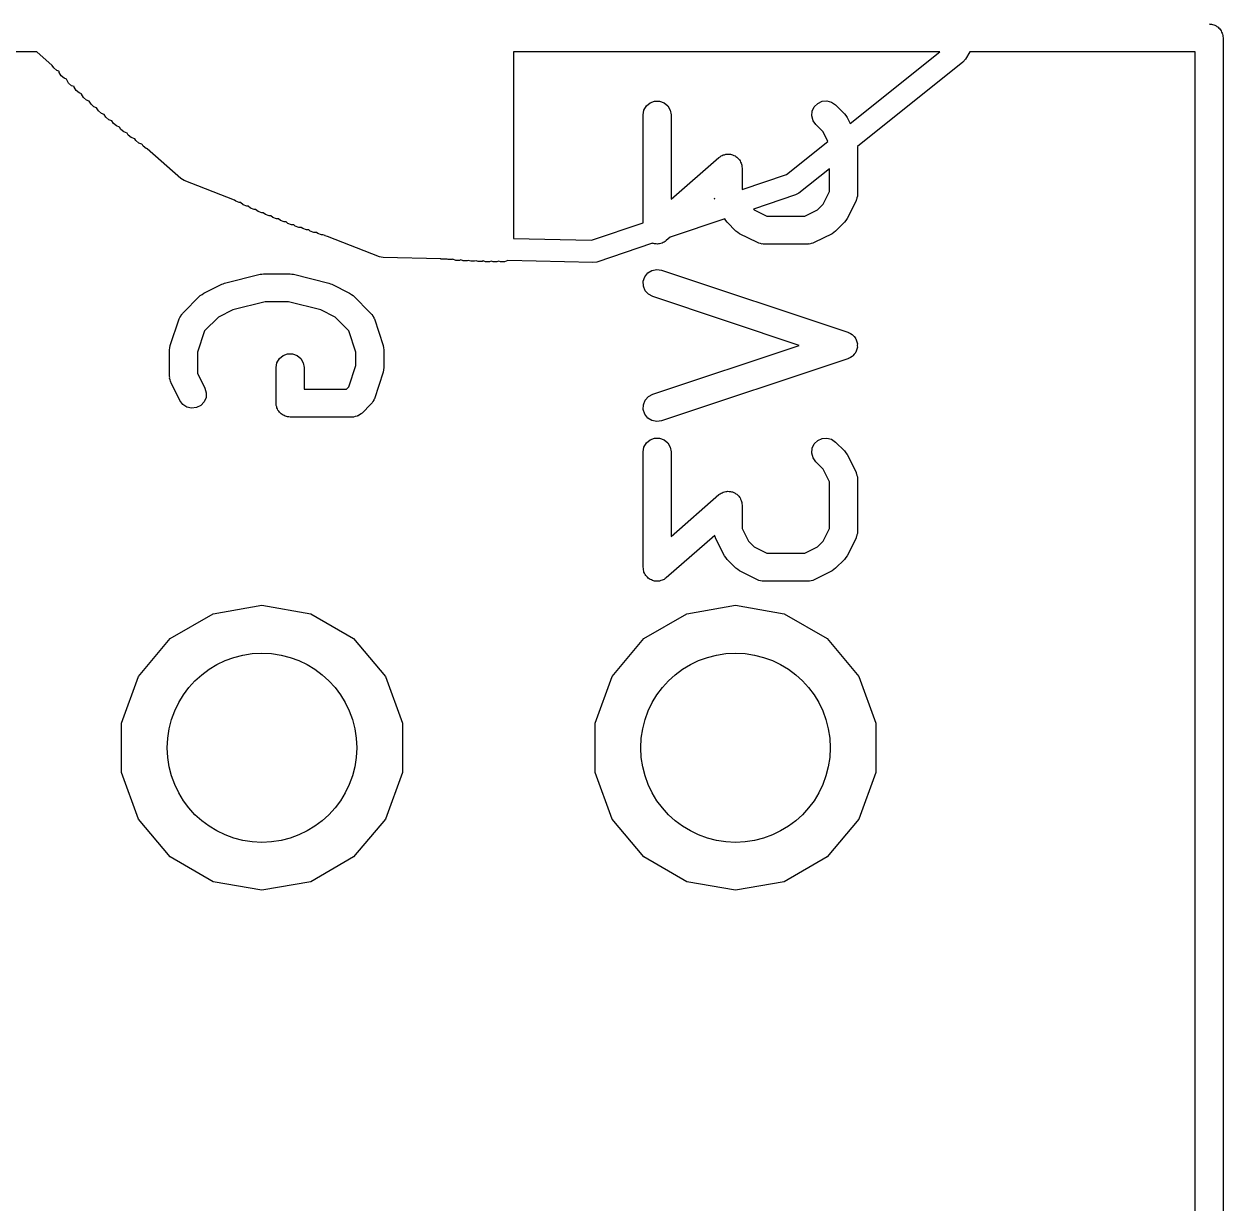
# Model space of a CAD drawing. Extents: x 25 to 326, y -201 to -21.
# Drawn here: x 74.92 to 81.36, y -35.46 to -29.13 of the extents above; entities that cross this region are included whole.
import ezdxf

# ---------------------------------------------------------------- set-up
doc = ezdxf.new("R2010")
doc.units = 0
doc.header["$MEASUREMENT"] = 0
doc.layers.add('BLACK', color=7, linetype='CONTINUOUS')

msp = doc.modelspace()

# ---------------------------------------------------------------- linework, layer by layer
at = {"layer": 'Black'}
for p, q in [((81.28, -29.132), (81.2865, -29.1331)), ((81.2865, -29.1331), (81.293, -29.1331)), ((81.293, -29.1331), (81.2992, -29.1354)), ((81.2992, -29.1354), (81.3057, -29.1365)), ((81.3057, -29.1365), (81.3113, -29.1398)), ((81.3113, -29.1398), (81.3175, -29.142)), ((81.3175, -29.142), (81.3225, -29.1463)), ((81.3225, -29.1463), (81.3282, -29.1495)), ((81.3282, -29.1495), (81.3324, -29.1546)), ((81.3324, -29.1546), (81.3375, -29.1588)), ((81.3375, -29.1588), (81.3407, -29.1645)), ((81.3407, -29.1645), (81.345, -29.1695)), ((81.345, -29.1695), (81.3472, -29.1757)), ((81.3472, -29.1757), (81.3505, -29.1813)), ((81.3505, -29.1813), (81.3516, -29.1878)), ((81.3516, -29.1878), (81.3539, -29.194)), ((81.3539, -29.194), (81.3539, -29.2005)), ((81.3539, -29.2005), (81.355, -29.207)), ((81.355, -29.207), (81.355, -52.067)), ((74.9921, -29.282), (28.015, -29.282)), ((75.0754, -29.3553), (74.9921, -29.282)), ((77.55, -29.282), (77.55, -30.2831)), ((79.8369, -29.282), (77.55, -29.282)), ((79.3554, -29.667), (79.8369, -29.282)), ((79.9732, -29.3221), (79.9594, -29.3377)), ((79.9976, -29.282), (79.9732, -29.3221)), ((79.9732, -29.3221), (79.9732, -29.3221)), ((81.205, -29.282), (79.9976, -29.282)), ((81.205, -51.992), (81.205, -29.282)), ((75.083, -29.3686), (75.0754, -29.3553)), ((75.099, -29.382), (75.083, -29.3686)), ((75.1104, -29.3861), (75.099, -29.382)), ((75.1117, -29.3873), (75.1104, -29.3861)), ((75.1126, -29.3925), (75.1117, -29.3873)), ((79.9594, -29.3377), (79.3944, -29.7895)), ((75.123, -29.4106), (75.1126, -29.3925)), ((75.139, -29.424), (75.123, -29.4106)), ((75.1519, -29.4287), (75.139, -29.424)), ((75.1526, -29.4325), (75.1519, -29.4287)), ((75.163, -29.4506), (75.1526, -29.4325)), ((75.179, -29.464), (75.163, -29.4506)), ((75.1921, -29.4687), (75.179, -29.464)), ((75.1926, -29.4715), (75.1921, -29.4687)), ((75.203, -29.4896), (75.1926, -29.4715)), ((75.219, -29.503), (75.203, -29.4896)), ((75.2323, -29.5078), (75.219, -29.503)), ((75.2326, -29.5095), (75.2323, -29.5078)), ((75.243, -29.5276), (75.2326, -29.5095)), ((75.259, -29.541), (75.243, -29.5276)), ((75.2729, -29.546), (75.259, -29.541)), ((75.283, -29.5636), (75.2729, -29.546)), ((75.299, -29.577), (75.283, -29.5636)), ((75.3129, -29.582), (75.299, -29.577)), ((75.323, -29.5996), (75.3129, -29.582)), ((78.2489, -29.5943), (78.2619, -29.5717)), ((78.2619, -29.5717), (78.2819, -29.555)), ((78.2819, -29.555), (78.3064, -29.546)), ((78.3064, -29.546), (78.3324, -29.546)), ((78.3324, -29.546), (78.3569, -29.555)), ((78.3569, -29.555), (78.3768, -29.5717)), ((78.3768, -29.5717), (78.3899, -29.5943)), ((79.1517, -29.6005), (79.1627, -29.5769)), ((79.1627, -29.5769), (79.1811, -29.5585)), ((79.1811, -29.5585), (79.2047, -29.5475)), ((79.2047, -29.5475), (79.2307, -29.5452)), ((79.2307, -29.5452), (79.2558, -29.5519)), ((79.2558, -29.5519), (79.2772, -29.5669)), ((79.2772, -29.5669), (79.3248, -29.6145)), ((75.339, -29.613), (75.323, -29.5996)), ((75.3544, -29.6186), (75.339, -29.613)), ((75.363, -29.6336), (75.3544, -29.6186)), ((75.379, -29.647), (75.363, -29.6336)), ((75.3951, -29.6528), (75.379, -29.647)), ((78.2444, -29.6199), (78.2489, -29.5943)), ((78.2444, -30.1996), (78.2444, -29.6199)), ((78.3899, -29.5943), (78.3944, -29.6199)), ((78.3944, -29.6199), (78.3944, -30.0737)), ((79.1494, -29.6264), (79.1517, -29.6005)), ((79.1562, -29.6516), (79.1494, -29.6264)), ((79.3248, -29.6145), (79.3317, -29.6243)), ((79.3317, -29.6243), (79.3388, -29.634)), ((79.3388, -29.634), (79.3554, -29.667)), ((75.403, -29.6666), (75.3951, -29.6528)), ((75.419, -29.68), (75.403, -29.6666)), ((75.4358, -29.6861), (75.419, -29.68)), ((75.443, -29.6986), (75.4358, -29.6861)), ((75.459, -29.712), (75.443, -29.6986)), ((75.4773, -29.7186), (75.459, -29.712)), ((79.1711, -29.6729), (79.1562, -29.6516)), ((79.2101, -29.712), (79.1711, -29.6729)), ((79.2355, -29.7628), (79.2101, -29.712)), ((75.483, -29.7286), (75.4773, -29.7186)), ((75.499, -29.742), (75.483, -29.7286)), ((75.5173, -29.7486), (75.499, -29.742)), ((75.523, -29.7586), (75.5173, -29.7486)), ((75.539, -29.772), (75.523, -29.7586)), ((75.5555, -29.778), (75.539, -29.772)), ((79.0138, -29.9401), (79.2355, -29.7628)), ((75.5595, -29.7815), (75.5555, -29.778)), ((75.563, -29.7876), (75.5595, -29.7815)), ((75.579, -29.801), (75.563, -29.7876)), ((75.5835, -29.8026), (75.579, -29.801)), ((75.7643, -29.9618), (75.5835, -29.8026)), ((78.6572, -29.8454), (78.6628, -29.8407)), ((78.6628, -29.8407), (78.6683, -29.8387)), ((78.6683, -29.8387), (78.6732, -29.8357)), ((78.6732, -29.8357), (78.6804, -29.8343)), ((78.6804, -29.8343), (78.6873, -29.8318)), ((78.6873, -29.8318), (78.6931, -29.8318)), ((78.6931, -29.8318), (78.6988, -29.8306)), ((78.6988, -29.8306), (78.706, -29.8318)), ((78.706, -29.8318), (78.7134, -29.8318)), ((78.7134, -29.8318), (78.7188, -29.8337)), ((78.7188, -29.8337), (78.7245, -29.8346)), ((78.7245, -29.8346), (78.7309, -29.8382)), ((78.7309, -29.8382), (78.7378, -29.8407)), ((78.7378, -29.8407), (78.7423, -29.8444)), ((79.3944, -29.7895), (79.3944, -30.0485)), ((78.3944, -30.0737), (78.6509, -29.8492)), ((78.6509, -29.8492), (78.6572, -29.8454)), ((78.7423, -29.8444), (78.7473, -29.8472)), ((78.7473, -29.8472), (78.7522, -29.8527)), ((78.7522, -29.8527), (78.7578, -29.8574)), ((78.7578, -29.8574), (78.7607, -29.8624)), ((78.7607, -29.8624), (78.7645, -29.8668)), ((78.7645, -29.8668), (78.7671, -29.8736)), ((78.7671, -29.8736), (78.7708, -29.88)), ((78.7708, -29.88), (78.7718, -29.8857)), ((78.7718, -29.8857), (78.7739, -29.8911)), ((78.7739, -29.8911), (78.7741, -29.8984)), ((78.7741, -29.8984), (78.7753, -29.9056)), ((78.7753, -29.9056), (78.7753, -30.0205)), ((75.7821, -29.9726), (75.7643, -29.9618)), ((78.7753, -30.0205), (79.0138, -29.9401)), ((79.2444, -29.9094), (79.0805, -30.0404)), ((79.2444, -30.0308), (79.2444, -29.9094)), ((76.0522, -30.0782), (75.7821, -29.9726)), ((75.7821, -29.9726), (75.7821, -29.9726)), ((79.2101, -30.0993), (79.2444, -30.0308)), ((76.059, -30.084), (76.0522, -30.0782)), ((76.0786, -30.0911), (76.059, -30.084)), ((76.0849, -30.0911), (76.0786, -30.0911)), ((76.099, -30.103), (76.0849, -30.0911)), ((78.6288, -30.0679), (78.6249, -30.0713)), ((78.6249, -30.0713), (78.6291, -30.0699)), ((78.6291, -30.0699), (78.6288, -30.0679)), ((79.0622, -30.0504), (78.8367, -30.1264)), ((79.0805, -30.0404), (79.0622, -30.0504)), ((79.1797, -30.1297), (79.2101, -30.0993)), ((79.3865, -30.082), (79.3388, -30.1773)), ((79.3877, -30.0779), (79.3865, -30.082)), ((79.3899, -30.0741), (79.3877, -30.0779)), ((79.3914, -30.0655), (79.3899, -30.0741)), ((79.3939, -30.0571), (79.3914, -30.0655)), ((79.3944, -30.0485), (79.3936, -30.0527)), ((79.3936, -30.0527), (79.3939, -30.0571)), ((76.1186, -30.1101), (76.099, -30.103)), ((76.126, -30.1101), (76.1186, -30.1101)), ((76.139, -30.121), (76.126, -30.1101)), ((76.1586, -30.1281), (76.139, -30.121)), ((76.166, -30.1281), (76.1586, -30.1281)), ((76.179, -30.139), (76.166, -30.1281)), ((76.1986, -30.1461), (76.179, -30.139)), ((76.2072, -30.1461), (76.1986, -30.1461)), ((76.219, -30.156), (76.2072, -30.1461)), ((76.2386, -30.1631), (76.219, -30.156)), ((76.2484, -30.1631), (76.2386, -30.1631)), ((76.259, -30.172), (76.2484, -30.1631)), ((78.8367, -30.1264), (78.84, -30.1297)), ((78.84, -30.1297), (78.9085, -30.164)), ((79.1112, -30.164), (79.1797, -30.1297)), ((76.2786, -30.1791), (76.259, -30.172)), ((76.2884, -30.1791), (76.2786, -30.1791)), ((76.299, -30.188), (76.2884, -30.1791)), ((76.3186, -30.1951), (76.299, -30.188)), ((76.3296, -30.1951), (76.3186, -30.1951)), ((76.339, -30.203), (76.3296, -30.1951)), ((76.3586, -30.2101), (76.339, -30.203)), ((76.3708, -30.2101), (76.3586, -30.2101)), ((76.379, -30.217), (76.3708, -30.2101)), ((76.3986, -30.2241), (76.379, -30.217)), ((76.4108, -30.2241), (76.3986, -30.2241)), ((76.419, -30.231), (76.4108, -30.2241)), ((77.9677, -30.293), (78.2444, -30.1996)), ((78.6819, -30.1787), (78.3894, -30.2774)), ((78.688, -30.1869), (78.6819, -30.1787)), ((78.6949, -30.1967), (78.688, -30.1869)), ((78.7425, -30.2444), (78.6949, -30.1967)), ((78.9085, -30.164), (79.1112, -30.164)), ((79.3248, -30.1967), (79.2772, -30.2444)), ((79.3317, -30.1869), (79.3248, -30.1967)), ((79.3388, -30.1773), (79.3317, -30.1869)), ((76.4386, -30.2381), (76.419, -30.231)), ((76.452, -30.2381), (76.4386, -30.2381)), ((76.459, -30.244), (76.452, -30.2381)), ((76.4786, -30.2511), (76.459, -30.244)), ((76.492, -30.2511), (76.4786, -30.2511)), ((76.499, -30.257), (76.492, -30.2511)), ((76.5186, -30.2641), (76.499, -30.257)), ((76.5274, -30.2641), (76.5186, -30.2641)), ((76.5382, -30.2683), (76.5274, -30.2641)), ((76.539, -30.269), (76.5382, -30.2683)), ((76.5521, -30.2737), (76.539, -30.269)), ((76.83, -30.3824), (76.5521, -30.2737)), ((77.55, -30.2831), (77.9677, -30.293)), ((78.3894, -30.2774), (78.3688, -30.2954)), ((78.7524, -30.2513), (78.7425, -30.2444)), ((78.762, -30.2584), (78.7524, -30.2513)), ((78.8573, -30.306), (78.762, -30.2584)), ((79.2577, -30.2584), (79.1624, -30.306)), ((79.2673, -30.2513), (79.2577, -30.2584)), ((79.2772, -30.2444), (79.2673, -30.2513)), ((78.2943, -30.3094), (77.996, -30.4101)), ((78.2952, -30.3099), (78.2943, -30.3094)), ((78.3009, -30.3108), (78.2952, -30.3099)), ((78.3064, -30.3128), (78.3009, -30.3108)), ((78.3137, -30.3128), (78.3064, -30.3128)), ((78.3209, -30.3139), (78.3137, -30.3128)), ((78.3266, -30.3128), (78.3209, -30.3139)), ((78.3324, -30.3128), (78.3266, -30.3128)), ((78.3393, -30.3103), (78.3324, -30.3128)), ((78.3465, -30.3089), (78.3393, -30.3103)), ((78.3514, -30.3059), (78.3465, -30.3089)), ((78.3569, -30.3039), (78.3514, -30.3059)), ((78.3625, -30.2992), (78.3569, -30.3039)), ((78.3688, -30.2954), (78.3625, -30.2992)), ((78.8614, -30.3073), (78.8573, -30.306)), ((78.8652, -30.3094), (78.8614, -30.3073)), ((78.8738, -30.311), (78.8652, -30.3094)), ((78.8822, -30.3135), (78.8738, -30.311)), ((78.8866, -30.3132), (78.8822, -30.3135)), ((78.8908, -30.314), (78.8866, -30.3132)), ((79.1289, -30.314), (78.8908, -30.314)), ((79.1332, -30.3132), (79.1289, -30.314)), ((79.1375, -30.3135), (79.1332, -30.3132)), ((79.1459, -30.311), (79.1375, -30.3135)), ((79.1546, -30.3094), (79.1459, -30.311)), ((79.1583, -30.3073), (79.1546, -30.3094)), ((79.1624, -30.306), (79.1583, -30.3073)), ((76.8301, -30.3824), (76.83, -30.3824)), ((76.8401, -30.3844), (76.8301, -30.3824)), ((76.8505, -30.3865), (76.8401, -30.3844)), ((77.1589, -30.3938), (76.8505, -30.3865)), ((76.8505, -30.3865), (76.8505, -30.3865)), ((77.1596, -30.3941), (77.1589, -30.3938)), ((77.1693, -30.3941), (77.1596, -30.3941)), ((77.1929, -30.3946), (77.1693, -30.3941)), ((77.1996, -30.3971), (77.1929, -30.3946)), ((77.2204, -30.3971), (77.1996, -30.3971)), ((77.2245, -30.3956), (77.2204, -30.3971)), ((77.2396, -30.4011), (77.2245, -30.3956)), ((77.2604, -30.4011), (77.2396, -30.4011)), ((77.2673, -30.3986), (77.2604, -30.4011)), ((77.2796, -30.4031), (77.2673, -30.3986)), ((77.3004, -30.4031), (77.2796, -30.4031)), ((77.3059, -30.4011), (77.3004, -30.4031)), ((77.3196, -30.4061), (77.3059, -30.4011)), ((77.3404, -30.4061), (77.3196, -30.4061)), ((77.3486, -30.4031), (77.3404, -30.4061)), ((77.3596, -30.4071), (77.3486, -30.4031)), ((77.3804, -30.4071), (77.3596, -30.4071)), ((77.3873, -30.4046), (77.3804, -30.4071)), ((77.3996, -30.4091), (77.3873, -30.4046)), ((77.4204, -30.4091), (77.3996, -30.4091)), ((77.43, -30.4056), (77.4204, -30.4091)), ((77.4396, -30.4091), (77.43, -30.4056)), ((77.4604, -30.4091), (77.4396, -30.4091)), ((77.47, -30.4056), (77.4604, -30.4091)), ((77.4796, -30.4091), (77.47, -30.4056)), ((77.5004, -30.4091), (77.4796, -30.4091)), ((77.5189, -30.4024), (77.5004, -30.4091)), ((77.9754, -30.4132), (77.5189, -30.4024)), ((77.996, -30.4101), (77.9754, -30.4132)), ((77.996, -30.4101), (77.996, -30.4101)), ((75.9993, -30.5233), (76.1898, -30.4757)), ((76.1898, -30.4757), (76.1989, -30.4751)), ((76.1989, -30.4751), (76.208, -30.4735)), ((76.208, -30.4735), (76.3508, -30.4735)), ((76.3508, -30.4735), (76.3598, -30.4751)), ((76.3598, -30.4751), (76.369, -30.4757)), ((76.369, -30.4757), (76.5595, -30.5233)), ((78.2534, -30.489), (78.2696, -30.4686)), ((78.2696, -30.4686), (78.2918, -30.4549)), ((78.2918, -30.4549), (78.3173, -30.4497)), ((78.3173, -30.4497), (78.3431, -30.4535)), ((78.3431, -30.4535), (79.3431, -30.7868)), ((75.8887, -30.5766), (75.9839, -30.529)), ((75.9839, -30.529), (75.9918, -30.5267)), ((75.9918, -30.5267), (75.9993, -30.5233)), ((76.5595, -30.5233), (76.567, -30.5267)), ((76.567, -30.5267), (76.5748, -30.529)), ((76.5748, -30.529), (76.6701, -30.5766)), ((78.2452, -30.5137), (78.2534, -30.489)), ((78.2459, -30.5397), (78.2452, -30.5137)), ((78.2555, -30.5639), (78.2459, -30.5397)), ((75.774, -30.6859), (75.8692, -30.5907)), ((75.8692, -30.5907), (75.879, -30.5838)), ((75.879, -30.5838), (75.8887, -30.5766)), ((76.6701, -30.5766), (76.6797, -30.5838)), ((76.6797, -30.5838), (76.6896, -30.5907)), ((76.6896, -30.5907), (76.7848, -30.6859)), ((78.2728, -30.5834), (78.2555, -30.5639)), ((78.2957, -30.5958), (78.2728, -30.5834)), ((79.0822, -30.858), (78.2957, -30.5958)), ((76.0437, -30.6669), (75.9667, -30.7054)), ((76.2172, -30.6235), (76.0437, -30.6669)), ((76.3416, -30.6235), (76.2172, -30.6235)), ((76.5151, -30.6669), (76.3416, -30.6235)), ((76.5921, -30.7054), (76.5151, -30.6669)), ((75.7082, -30.8581), (75.7558, -30.7152)), ((75.7558, -30.7152), (75.7579, -30.7114)), ((75.7579, -30.7114), (75.759, -30.7073)), ((75.759, -30.7073), (75.7641, -30.7001)), ((75.7641, -30.7001), (75.7683, -30.6923)), ((75.7683, -30.6923), (75.7715, -30.6895)), ((75.7715, -30.6895), (75.774, -30.6859)), ((75.9667, -30.7054), (75.8926, -30.7795)), ((76.6662, -30.7795), (76.5921, -30.7054)), ((76.7848, -30.6859), (76.7873, -30.6895)), ((76.7873, -30.6895), (76.7905, -30.6923)), ((76.7905, -30.6923), (76.7947, -30.7001)), ((76.7947, -30.7001), (76.7997, -30.7073)), ((76.7997, -30.7073), (76.8009, -30.7114)), ((76.8009, -30.7114), (76.8029, -30.7152)), ((76.8029, -30.7152), (76.8505, -30.8581)), ((75.8926, -30.7795), (75.8544, -30.894)), ((76.7044, -30.894), (76.6662, -30.7795)), ((79.3431, -30.7868), (79.3449, -30.7878)), ((79.3449, -30.7878), (79.3469, -30.7882)), ((79.3469, -30.7882), (79.3563, -30.794)), ((79.3563, -30.794), (79.366, -30.7993)), ((79.366, -30.7993), (79.3674, -30.8008)), ((79.3674, -30.8008), (79.3691, -30.8019)), ((79.3691, -30.8019), (79.376, -30.8105)), ((75.7044, -30.8818), (75.7065, -30.87)), ((75.7065, -30.87), (75.7082, -30.8581)), ((76.8505, -30.8581), (76.8523, -30.87)), ((76.8523, -30.87), (76.8544, -30.8818)), ((78.2957, -31.1202), (79.0822, -30.858)), ((79.376, -30.8105), (79.3833, -30.8187)), ((79.3833, -30.8187), (79.384, -30.8207)), ((79.384, -30.8207), (79.3853, -30.8223)), ((79.3853, -30.8223), (79.3888, -30.8327)), ((79.3888, -30.8327), (79.3929, -30.843)), ((79.3929, -30.843), (79.3929, -30.845)), ((79.3929, -30.845), (79.3936, -30.847)), ((79.3936, -30.869), (79.3929, -30.871)), ((79.3929, -30.871), (79.3929, -30.873)), ((79.3936, -30.847), (79.3933, -30.858)), ((79.3933, -30.858), (79.3936, -30.869)), ((75.7044, -31.0247), (75.7044, -30.8818)), ((75.8544, -30.894), (75.8544, -31.007)), ((76.2803, -30.9514), (76.2934, -30.9288)), ((76.2934, -30.9288), (76.3133, -30.9121)), ((76.3133, -30.9121), (76.3378, -30.9032)), ((76.3378, -30.9032), (76.3638, -30.9032)), ((76.3638, -30.9032), (76.3883, -30.9121)), ((76.3883, -30.9121), (76.4083, -30.9288)), ((76.4083, -30.9288), (76.4213, -30.9514)), ((76.7044, -30.9649), (76.7044, -30.894)), ((76.8544, -30.8818), (76.8544, -30.977)), ((79.3431, -30.9292), (78.3431, -31.2625)), ((79.3449, -30.9282), (79.3431, -30.9292)), ((79.3469, -30.9277), (79.3449, -30.9282)), ((79.3563, -30.922), (79.3469, -30.9277)), ((79.366, -30.9167), (79.3563, -30.922)), ((79.3674, -30.9152), (79.366, -30.9167)), ((79.3691, -30.9141), (79.3674, -30.9152)), ((79.376, -30.9055), (79.3691, -30.9141)), ((79.3833, -30.8973), (79.376, -30.9055)), ((79.384, -30.8953), (79.3833, -30.8973)), ((79.3853, -30.8937), (79.384, -30.8953)), ((79.3888, -30.8833), (79.3853, -30.8937)), ((79.3929, -30.873), (79.3888, -30.8833)), ((76.2758, -30.977), (76.2803, -30.9514)), ((76.2758, -31.1675), (76.2758, -30.977)), ((76.4213, -30.9514), (76.4258, -30.977)), ((76.4258, -30.977), (76.4258, -31.0925)), ((76.6662, -31.0794), (76.7044, -30.9649)), ((76.8523, -30.9889), (76.8505, -31.0008)), ((76.8544, -30.977), (76.8523, -30.9889)), ((75.7051, -31.0289), (75.7044, -31.0247)), ((75.7049, -31.0332), (75.7051, -31.0289)), ((75.7074, -31.0417), (75.7049, -31.0332)), ((75.7089, -31.0503), (75.7074, -31.0417)), ((75.7111, -31.0541), (75.7089, -31.0503)), ((75.7123, -31.0582), (75.7111, -31.0541)), ((75.7599, -31.1534), (75.7123, -31.0582)), ((75.8544, -31.007), (75.8941, -31.0864)), ((76.8505, -31.0008), (76.8029, -31.1436)), ((75.8941, -31.0864), (75.9015, -31.1113)), ((75.9015, -31.1113), (75.8999, -31.1373)), ((76.4258, -31.0925), (76.6531, -31.0925)), ((76.6531, -31.0925), (76.6662, -31.0794)), ((78.2728, -31.1326), (78.2957, -31.1202)), ((75.7754, -31.1744), (75.7599, -31.1534)), ((75.7972, -31.1887), (75.7754, -31.1744)), ((75.8225, -31.1948), (75.7972, -31.1887)), ((75.8484, -31.1918), (75.8225, -31.1948)), ((75.8717, -31.1801), (75.8484, -31.1918)), ((75.8896, -31.1612), (75.8717, -31.1801)), ((75.8999, -31.1373), (75.8896, -31.1612)), ((76.2769, -31.174), (76.2758, -31.1675)), ((76.2769, -31.1805), (76.2769, -31.174)), ((76.2792, -31.1867), (76.2769, -31.1805)), ((76.2803, -31.1932), (76.2792, -31.1867)), ((76.7848, -31.1729), (76.7372, -31.2206)), ((76.7873, -31.1694), (76.7848, -31.1729)), ((76.7905, -31.1665), (76.7873, -31.1694)), ((76.7947, -31.1588), (76.7905, -31.1665)), ((76.7997, -31.1516), (76.7947, -31.1588)), ((76.8009, -31.1474), (76.7997, -31.1516)), ((76.8029, -31.1436), (76.8009, -31.1474)), ((78.2452, -31.2023), (78.2459, -31.1763)), ((78.2459, -31.1763), (78.2555, -31.1521)), ((78.2555, -31.1521), (78.2728, -31.1326)), ((76.2836, -31.1989), (76.2803, -31.1932)), ((76.2859, -31.205), (76.2836, -31.1989)), ((76.2901, -31.2101), (76.2859, -31.205)), ((76.2934, -31.2157), (76.2901, -31.2101)), ((76.2984, -31.22), (76.2934, -31.2157)), ((76.3026, -31.225), (76.2984, -31.22)), ((76.3083, -31.2283), (76.3026, -31.225)), ((76.3133, -31.2325), (76.3083, -31.2283)), ((76.3195, -31.2347), (76.3133, -31.2325)), ((76.3252, -31.238), (76.3195, -31.2347)), ((76.3316, -31.2391), (76.3252, -31.238)), ((76.3378, -31.2414), (76.3316, -31.2391)), ((76.3443, -31.2414), (76.3378, -31.2414)), ((76.3508, -31.2425), (76.3443, -31.2414)), ((76.6841, -31.2425), (76.3508, -31.2425)), ((76.6874, -31.242), (76.6841, -31.2425)), ((76.6907, -31.2422), (76.6874, -31.242)), ((76.7001, -31.2397), (76.6907, -31.2422)), ((76.7098, -31.238), (76.7001, -31.2397)), ((76.7127, -31.2363), (76.7098, -31.238)), ((76.7158, -31.2355), (76.7127, -31.2363)), ((76.7239, -31.2299), (76.7158, -31.2355)), ((76.7324, -31.225), (76.7239, -31.2299)), ((76.7345, -31.2224), (76.7324, -31.225)), ((76.7372, -31.2206), (76.7345, -31.2224)), ((78.2534, -31.227), (78.2452, -31.2023)), ((78.2696, -31.2474), (78.2534, -31.227)), ((78.2918, -31.2611), (78.2696, -31.2474)), ((78.3173, -31.2663), (78.2918, -31.2611)), ((78.3431, -31.2625), (78.3173, -31.2663)), ((78.2489, -31.4038), (78.2619, -31.3812)), ((78.2619, -31.3812), (78.2819, -31.3645)), ((78.2819, -31.3645), (78.3064, -31.3556)), ((78.3064, -31.3556), (78.3324, -31.3556)), ((78.3324, -31.3556), (78.3569, -31.3645)), ((78.3569, -31.3645), (78.3768, -31.3812)), ((78.3768, -31.3812), (78.3899, -31.4038)), ((79.1627, -31.3864), (79.1811, -31.368)), ((79.1811, -31.368), (79.2047, -31.357)), ((79.2047, -31.357), (79.2307, -31.3547)), ((79.2307, -31.3547), (79.2558, -31.3615)), ((79.2558, -31.3615), (79.2772, -31.3764)), ((79.2772, -31.3764), (79.3248, -31.424)), ((78.2444, -31.4294), (78.2489, -31.4038)), ((78.2444, -32.0485), (78.2444, -31.4294)), ((78.3899, -31.4038), (78.3944, -31.4294)), ((78.3944, -31.4294), (78.3944, -31.8832)), ((79.1494, -31.436), (79.1517, -31.41)), ((79.1562, -31.4611), (79.1494, -31.436)), ((79.1517, -31.41), (79.1627, -31.3864)), ((79.3248, -31.424), (79.3317, -31.4338)), ((79.3317, -31.4338), (79.3388, -31.4435)), ((79.3388, -31.4435), (79.3865, -31.5387)), ((79.1711, -31.4825), (79.1562, -31.4611)), ((79.2101, -31.5215), (79.1711, -31.4825)), ((79.2444, -31.59), (79.2101, -31.5215)), ((79.3865, -31.5387), (79.3877, -31.5429)), ((79.3877, -31.5429), (79.3899, -31.5466)), ((79.3899, -31.5466), (79.3914, -31.5553)), ((79.3914, -31.5553), (79.3939, -31.5637)), ((79.3939, -31.5637), (79.3936, -31.568)), ((79.3936, -31.568), (79.3944, -31.5723)), ((79.3944, -31.5723), (79.3944, -31.858)), ((78.6804, -31.6438), (78.6873, -31.6413)), ((78.6873, -31.6413), (78.6931, -31.6413)), ((78.6931, -31.6413), (78.6988, -31.6402)), ((78.6988, -31.6402), (78.706, -31.6413)), ((78.706, -31.6413), (78.7134, -31.6413)), ((78.7134, -31.6413), (78.7188, -31.6433)), ((79.2444, -31.8403), (79.2444, -31.59)), ((78.3944, -31.8832), (78.6509, -31.6587)), ((78.6509, -31.6587), (78.6572, -31.6549)), ((78.6572, -31.6549), (78.6628, -31.6502)), ((78.6628, -31.6502), (78.6683, -31.6482)), ((78.6683, -31.6482), (78.6732, -31.6452)), ((78.6732, -31.6452), (78.6804, -31.6438)), ((78.7188, -31.6433), (78.7245, -31.6441)), ((78.7245, -31.6441), (78.7309, -31.6477)), ((78.7309, -31.6477), (78.7378, -31.6502)), ((78.7378, -31.6502), (78.7423, -31.6539)), ((78.7423, -31.6539), (78.7473, -31.6567)), ((78.7473, -31.6567), (78.7522, -31.6622)), ((78.7522, -31.6622), (78.7578, -31.6669)), ((78.7578, -31.6669), (78.7607, -31.6719)), ((78.7607, -31.6719), (78.7645, -31.6763)), ((78.7645, -31.6763), (78.7671, -31.6831)), ((78.7671, -31.6831), (78.7708, -31.6895)), ((78.7708, -31.6895), (78.7718, -31.6952)), ((78.7718, -31.6952), (78.7739, -31.7006)), ((78.7739, -31.7006), (78.7741, -31.7079)), ((78.7741, -31.7079), (78.7753, -31.7151)), ((78.7753, -31.7151), (78.7753, -31.8403)), ((78.6288, -31.8774), (78.3688, -32.1049)), ((78.6299, -31.8837), (78.6288, -31.8774)), ((78.632, -31.8874), (78.6299, -31.8837)), ((78.6333, -31.8915), (78.632, -31.8874)), ((78.6809, -31.9868), (78.6333, -31.8915)), ((78.7753, -31.8403), (78.8096, -31.9088)), ((79.2101, -31.9088), (79.2444, -31.8403)), ((79.3865, -31.8915), (79.3388, -31.9868)), ((79.3877, -31.8874), (79.3865, -31.8915)), ((79.3899, -31.8837), (79.3877, -31.8874)), ((79.3914, -31.875), (79.3899, -31.8837)), ((79.3939, -31.8666), (79.3914, -31.875)), ((79.3944, -31.858), (79.3936, -31.8623)), ((79.3936, -31.8623), (79.3939, -31.8666)), ((78.8096, -31.9088), (78.84, -31.9392)), ((78.84, -31.9392), (78.9085, -31.9735)), ((79.1112, -31.9735), (79.1797, -31.9392)), ((79.1797, -31.9392), (79.2101, -31.9088)), ((78.688, -31.9964), (78.6809, -31.9868)), ((78.6949, -32.0063), (78.688, -31.9964)), ((78.7425, -32.0539), (78.6949, -32.0063)), ((78.9085, -31.9735), (79.1112, -31.9735)), ((79.3248, -32.0063), (79.2772, -32.0539)), ((79.3317, -31.9964), (79.3248, -32.0063)), ((79.3388, -31.9868), (79.3317, -31.9964)), ((78.2457, -32.0557), (78.2444, -32.0485)), ((78.2458, -32.063), (78.2457, -32.0557)), ((78.2479, -32.0684), (78.2458, -32.063)), ((78.2489, -32.0741), (78.2479, -32.0684)), ((78.2526, -32.0805), (78.2489, -32.0741)), ((78.2552, -32.0873), (78.2526, -32.0805)), ((78.259, -32.0917), (78.2552, -32.0873)), ((78.2619, -32.0967), (78.259, -32.0917)), ((78.7524, -32.0608), (78.7425, -32.0539)), ((78.762, -32.0679), (78.7524, -32.0608)), ((78.8573, -32.1156), (78.762, -32.0679)), ((79.2577, -32.0679), (79.1624, -32.1156)), ((79.2673, -32.0608), (79.2577, -32.0679)), ((79.2772, -32.0539), (79.2673, -32.0608)), ((78.2675, -32.1014), (78.2619, -32.0967)), ((78.2724, -32.1069), (78.2675, -32.1014)), ((78.2774, -32.1097), (78.2724, -32.1069)), ((78.2819, -32.1134), (78.2774, -32.1097)), ((78.2888, -32.1159), (78.2819, -32.1134)), ((78.2952, -32.1195), (78.2888, -32.1159)), ((78.3009, -32.1204), (78.2952, -32.1195)), ((78.3064, -32.1223), (78.3009, -32.1204)), ((78.3137, -32.1223), (78.3064, -32.1223)), ((78.3209, -32.1235), (78.3137, -32.1223)), ((78.3266, -32.1223), (78.3209, -32.1235)), ((78.3324, -32.1223), (78.3266, -32.1223)), ((78.3393, -32.1198), (78.3324, -32.1223)), ((78.3465, -32.1184), (78.3393, -32.1198)), ((78.3514, -32.1154), (78.3465, -32.1184)), ((78.3569, -32.1134), (78.3514, -32.1154)), ((78.3625, -32.1087), (78.3569, -32.1134)), ((78.3688, -32.1049), (78.3625, -32.1087)), ((78.8614, -32.1168), (78.8573, -32.1156)), ((78.8652, -32.119), (78.8614, -32.1168)), ((78.8738, -32.1205), (78.8652, -32.119)), ((78.8822, -32.123), (78.8738, -32.1205)), ((78.8866, -32.1227), (78.8822, -32.123)), ((78.8908, -32.1235), (78.8866, -32.1227)), ((79.1289, -32.1235), (78.8908, -32.1235)), ((79.1332, -32.1227), (79.1289, -32.1235)), ((79.1375, -32.123), (79.1332, -32.1227)), ((79.1459, -32.1205), (79.1375, -32.123)), ((79.1546, -32.119), (79.1459, -32.1205)), ((79.1583, -32.1168), (79.1546, -32.119)), ((79.1624, -32.1156), (79.1583, -32.1168)), ((75.9384, -32.2982), (76.2, -32.2521)), ((76.2, -32.2521), (76.4616, -32.2982)), ((78.4784, -32.2982), (78.74, -32.2521)), ((78.74, -32.2521), (79.0016, -32.2982)), ((75.7083, -32.431), (75.9384, -32.2982)), ((76.4616, -32.2982), (76.6917, -32.431)), ((78.2483, -32.431), (78.4784, -32.2982)), ((79.0016, -32.2982), (79.2317, -32.431)), ((75.5376, -32.6345), (75.7083, -32.431)), ((76.6917, -32.431), (76.8624, -32.6345)), ((78.0776, -32.6345), (78.2483, -32.431)), ((79.2317, -32.431), (79.4024, -32.6345)), ((75.4467, -32.8842), (75.5376, -32.6345)), ((76.8624, -32.6345), (76.9533, -32.8842)), ((77.9867, -32.8842), (78.0776, -32.6345)), ((79.4024, -32.6345), (79.4933, -32.8842)), ((75.4467, -33.1498), (75.4467, -32.8842)), ((76.9533, -32.8842), (76.9533, -33.1498)), ((77.9867, -33.1498), (77.9867, -32.8842)), ((79.4933, -32.8842), (79.4933, -33.1498)), ((75.5376, -33.3995), (75.4467, -33.1498)), ((76.9533, -33.1498), (76.8624, -33.3995)), ((78.0776, -33.3995), (77.9867, -33.1498)), ((79.4933, -33.1498), (79.4024, -33.3995)), ((75.7083, -33.603), (75.5376, -33.3995)), ((76.8624, -33.3995), (76.6917, -33.603)), ((78.2483, -33.603), (78.0776, -33.3995)), ((79.4024, -33.3995), (79.2317, -33.603)), ((75.9384, -33.7358), (75.7083, -33.603)), ((76.6917, -33.603), (76.4616, -33.7358)), ((78.4784, -33.7358), (78.2483, -33.603)), ((79.2317, -33.603), (79.0016, -33.7358)), ((76.2, -33.7819), (75.9384, -33.7358)), ((76.4616, -33.7358), (76.2, -33.7819)), ((78.74, -33.7819), (78.4784, -33.7358)), ((79.0016, -33.7358), (78.74, -33.7819))]:
    msp.add_line(p, q, dxfattribs=at)
for centre in [(76.2, -33.017), (78.74, -33.017)]:
    msp.add_circle(centre, 0.508, dxfattribs=at)

doc.saveas('drawing.dxf')
